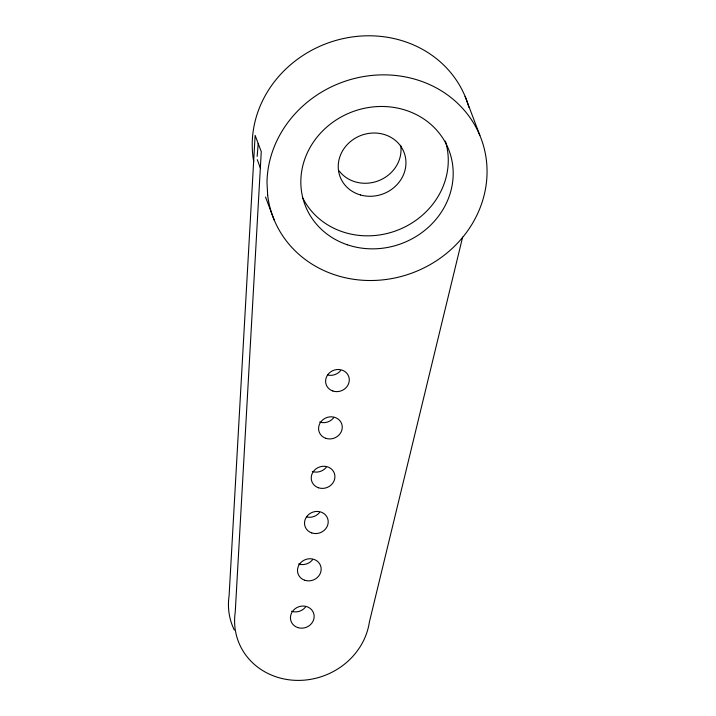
<?xml version="1.0" encoding="UTF-8"?>
<svg xmlns="http://www.w3.org/2000/svg" width="716" height="716" viewBox="0 0 716 716"><rect width="100%" height="100%" fill="white"/><g stroke="black" fill="none" stroke-linecap="round" stroke-linejoin="round"><path stroke-width="1.07" d="M462.643 237.05L369.366 622.115A68.423 62.507 -20.7 0 1 292.934 680.2A68.423 62.507 -20.7 0 1 235.242 612.117L261.268 151.649L255.12 135.378L229.093 595.846A68.423 62.507 -20.7 0 0 234.311 630.026M257.151 156.428L258.199 143.513M465.096 96.347L479.854 135.413M265.52 197.025L274.183 219.955M257.268 159.641L260.293 167.786M445.37 141.124A76.979 70.32 -20.7 0 1 398.49 229.836A76.979 70.32 -20.7 0 1 302.868 198.189M305.499 607.123A11.975 10.937 -20.7 0 1 291.537 611.285M312.525 559.814A11.975 10.937 -20.7 0 1 298.563 563.975M319.56 512.495A11.975 10.937 -20.7 0 1 306.555 516.943M326.263 467.333A11.975 10.937 -20.7 0 1 312.301 471.495M333.611 417.875A11.975 10.937 -20.7 0 1 319.649 422.037M340.646 370.566A11.975 10.937 -20.7 0 1 327.642 375.005M253.715 161.521A111.195 101.582 -20.7 0 1 339.67 39.416A111.195 101.582 -20.7 0 1 468.908 107.4M400.7 145.339A34.216 31.253 -20.7 0 1 379.337 180.432A34.216 31.253 -20.7 0 1 339.124 170.882M267.677 195.316L266.996 182.482A111.195 101.582 -20.7 0 1 429.278 84.434A111.195 101.582 -20.7 0 1 438.622 259.299A111.195 101.582 -20.7 0 1 267.677 195.316M332.824 390.999A11.975 10.937 -20.7 0 0 349.211 378.549A11.975 10.937 -20.7 0 0 330.309 372.132A11.975 10.937 -20.7 0 0 332.824 390.999M325.798 438.308A11.975 10.937 -20.7 0 0 342.176 425.859A11.975 10.937 -20.7 0 0 323.283 419.442A11.975 10.937 -20.7 0 0 325.798 438.308M318.45 487.766A11.975 10.937 -20.7 0 0 334.837 475.317A11.975 10.937 -20.7 0 0 315.935 468.899A11.975 10.937 -20.7 0 0 318.45 487.766M311.737 532.928A11.975 10.937 -20.7 0 0 328.125 520.478A11.975 10.937 -20.7 0 0 309.223 514.07A11.975 10.937 -20.7 0 0 311.737 532.928M304.712 580.246A11.975 10.937 -20.7 0 0 321.09 567.797A11.975 10.937 -20.7 0 0 302.197 561.38A11.975 10.937 -20.7 0 0 304.712 580.246M297.686 627.556A11.975 10.937 -20.7 0 0 314.064 615.107A11.975 10.937 -20.7 0 0 295.162 608.69A11.975 10.937 -20.7 0 0 297.686 627.556M347.305 244.765A76.979 70.32 -20.7 0 0 452.619 164.734A76.979 70.32 -20.7 0 0 331.123 123.51A76.979 70.32 -20.7 0 0 347.305 244.765M360.542 194.985A34.216 31.253 -20.7 0 0 405.435 157.278A34.216 31.253 -20.7 0 0 350.312 141.687A34.216 31.253 -20.7 0 0 360.542 194.985"/></g></svg>
